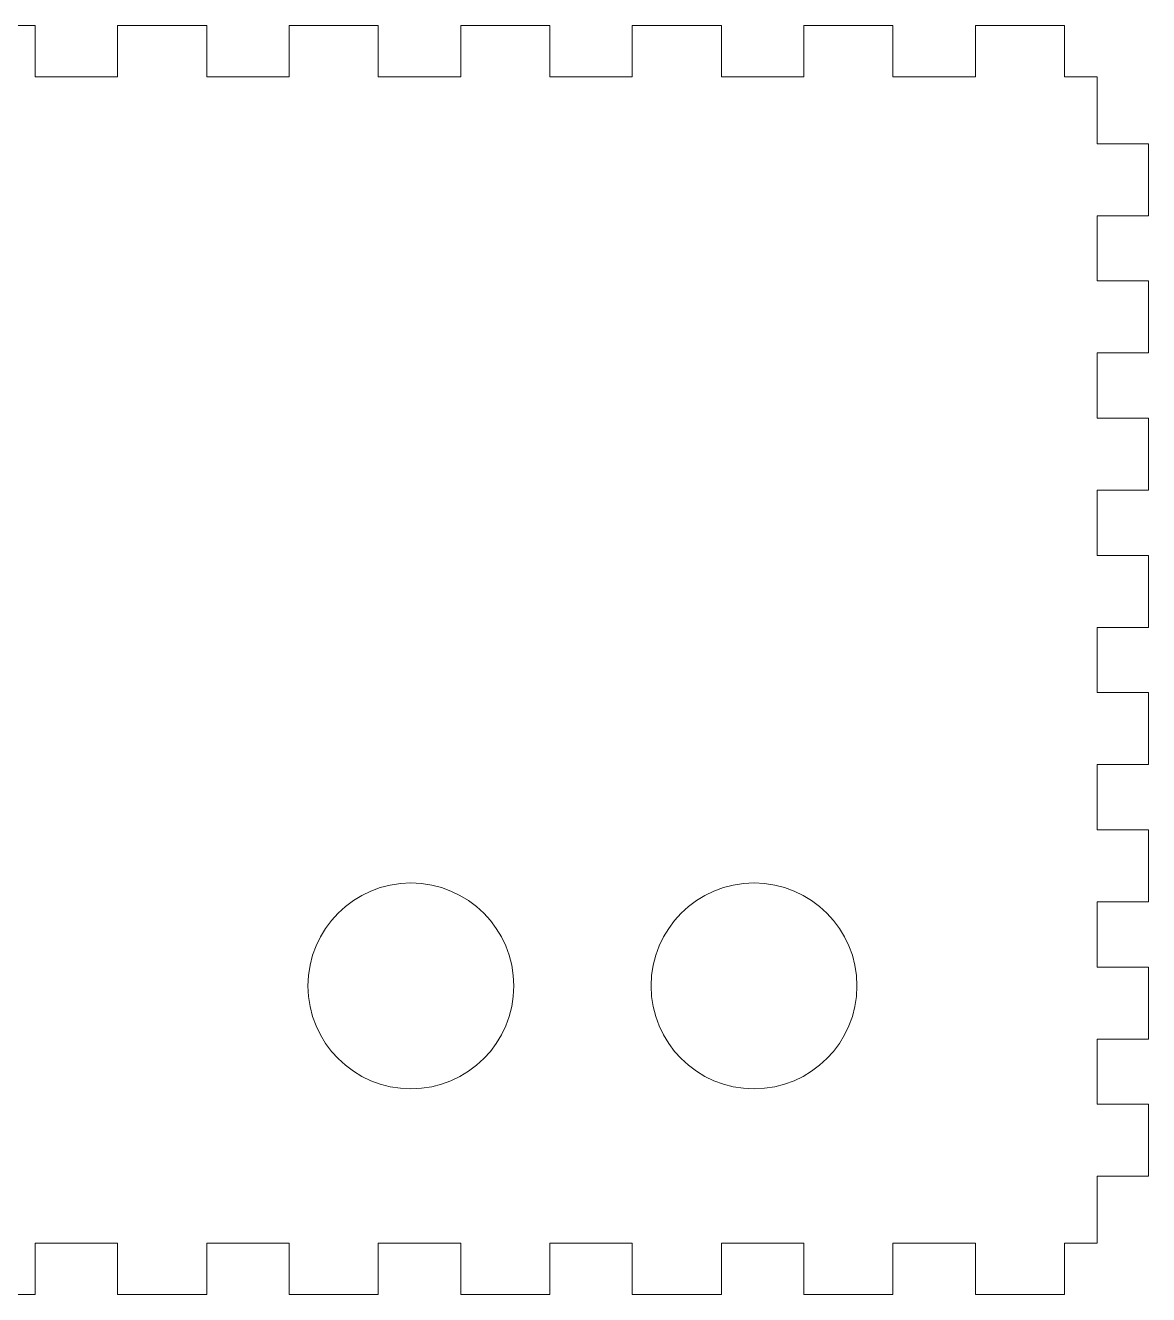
# Model space of a CAD drawing. Header units: millimetres. Extents: x 0 to 555, y 0 to 274.
# Drawn here: x 489.5 to 555, y 200 to 274 of the extents above; entities that cross this region are included whole.
import ezdxf

# ---------------------------------------------------------------- set-up
doc = ezdxf.new("R2010")
doc.units = ezdxf.units.MM
doc.layers.get('0').update_dxf_attribs({"linetype": 'CONTINUOUS', "lineweight": 0})
doc.layers.add('noname', color=1, linetype='CONTINUOUS', lineweight=0)

msp = doc.modelspace()

# ---------------------------------------------------------------- linework, layer by layer
for p, q in [((484.9, 274), (490.1, 274)), ((490.1, 274), (490.1, 271)), ((494.9, 271), (494.9, 274)), ((494.9, 274), (500.1, 274)), ((500.1, 274), (500.1, 271)), ((504.9, 271), (504.9, 274)), ((504.9, 274), (510.1, 274)), ((510.1, 274), (510.1, 271)), ((514.9, 271), (514.9, 274)), ((514.9, 274), (520.1, 274)), ((520.1, 274), (520.1, 271)), ((524.9, 271), (524.9, 274)), ((524.9, 274), (530.1, 274)), ((530.1, 274), (530.1, 271)), ((534.9, 271), (534.9, 274)), ((534.9, 274), (540.1, 274)), ((540.1, 274), (540.1, 271)), ((544.9, 271), (544.9, 274)), ((544.9, 274), (550.1, 274)), ((550.1, 271), (550.1, 274)), ((490.1, 271), (494.9, 271)), ((500.1, 271), (504.9, 271)), ((510.1, 271), (514.9, 271)), ((520.1, 271), (524.9, 271)), ((530.1, 271), (534.9, 271)), ((540.1, 271), (544.9, 271)), ((552, 271), (550.1, 271)), ((552, 267.1), (552, 271)), ((555, 267.1), (552, 267.1)), ((555, 262.9), (555, 267.1)), ((552, 259.1), (552, 262.9)), ((552, 262.9), (555, 262.9)), ((555, 259.1), (552, 259.1)), ((555, 254.9), (555, 259.1)), ((552, 251.1), (552, 254.9)), ((552, 254.9), (555, 254.9)), ((555, 251.1), (552, 251.1)), ((555, 246.9), (555, 251.1)), ((552, 243.1), (552, 246.9)), ((552, 246.9), (555, 246.9)), ((555, 243.1), (552, 243.1)), ((555, 238.9), (555, 243.1)), ((552, 235.1), (552, 238.9)), ((552, 238.9), (555, 238.9)), ((555, 235.1), (552, 235.1)), ((555, 230.9), (555, 235.1)), ((552, 227.1), (552, 230.9)), ((552, 230.9), (555, 230.9)), ((555, 227.1), (552, 227.1)), ((555, 222.9), (555, 227.1)), ((552, 219.1), (552, 222.9)), ((552, 222.9), (555, 222.9)), ((555, 219.1), (552, 219.1)), ((555, 214.9), (555, 219.1)), ((552, 211.1), (552, 214.9)), ((552, 214.9), (555, 214.9)), ((555, 211.1), (552, 211.1)), ((555, 211.1), (555, 206.9)), ((555, 206.9), (552, 206.9)), ((552, 206.9), (552, 203)), ((494.9, 203), (490.1, 203)), ((490.1, 203), (490.1, 200)), ((494.9, 200), (494.9, 203)), ((504.9, 203), (500.1, 203)), ((500.1, 203), (500.1, 200)), ((504.9, 200), (504.9, 203)), ((514.9, 203), (510.1, 203)), ((510.1, 203), (510.1, 200)), ((514.9, 200), (514.9, 203)), ((524.9, 203), (520.1, 203)), ((520.1, 203), (520.1, 200)), ((524.9, 200), (524.9, 203)), ((534.9, 203), (530.1, 203)), ((530.1, 203), (530.1, 200)), ((534.9, 200), (534.9, 203)), ((544.9, 203), (540.1, 203)), ((540.1, 203), (540.1, 200)), ((544.9, 200), (544.9, 203)), ((552, 203), (550.1, 203)), ((550.1, 203), (550.1, 200)), ((490.1, 200), (484.9, 200)), ((500.1, 200), (494.9, 200)), ((510.1, 200), (504.9, 200)), ((520.1, 200), (514.9, 200)), ((530.1, 200), (524.9, 200)), ((540.1, 200), (534.9, 200)), ((550.1, 200), (544.9, 200))]:
    msp.add_line(p, q)
for centre in [(512, 218), (532, 218)]:
    msp.add_circle(centre, 6)
at = {"layer": 'noname'}
for centre in [(512, 218), (532, 218)]:
    msp.add_circle(centre, 6, dxfattribs=at)

doc.saveas('drawing.dxf')
